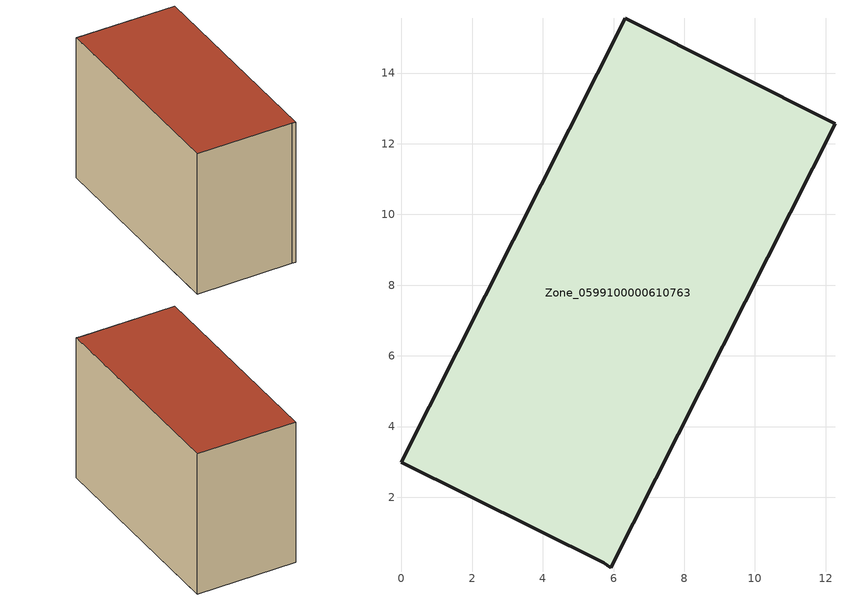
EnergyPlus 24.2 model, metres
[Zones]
Zone_0599100000610763
 floor ground (C_G): 5.92,0 5.72,0.15 0,2.99 6.32,15.55 12.26,12.57 z3.18
 wall outside (C_F): 5.72,0.15 5.92,0 12.26,12.57 6.32,15.55 0,2.99 5.72,0.15 z3.18:12.98
 roof outside (C_R): 0,2.99 5.72,0.15 5.92,0 12.26,12.57 6.32,15.55 z12.98
[BUILDING]
Pand.0599100000610763: North Axis=0; Terrain=City; Loads Convergence Tolerance Value=0.04; Temperature Convergence Tolerance Value=0.4; Solar Distribution=FullExterior; Maximum Number of Warmup Days=25; Minimum Number of Warmup Days=1
[Site:Location]
Rotterdam.The.Hague.AP_ZH_NLD Design_Conditions: Latitude=51.96; Longitude=4.45; Time Zone=1; Elevation=-4.5
[SITE:GROUNDTEMPERATURE:BUILDINGSURFACE]
18, 18, 18, 18, 18, 18, 18, 18, 18, 18, 18, 18
[MATERIAL] Thermal Absorptance=0.9; Solar Absorptance=0.7; Visible Absorptance=0.7
Name | Roughness | Thickness | Conductivity | Density | Specific Heat
G.TI.1946-1964 | MediumSmooth | 0.15 | 1 | 540 | 1210
F.TI.1946-1964 | Rough | 0.3 | 0.857143 | 1920 | 840
R.TI.1946-1964 | MediumRough | 0.2 | 0.277778 | 1500 | 1000
[CONSTRUCTION]
C_G: G.TI.1946-1964
C_F: F.TI.1946-1964
C_R: R.TI.1946-1964
[ZONE]
Zone_0599100000610763: Type=1; Multiplier=1; Ceiling Height=Autocalculate; Volume=Autocalculate; Floor Area=autocalculate; Part of Total Floor Area=Yes
[ZONEINFILTRATION:DESIGNFLOWRATE]
Infil_Zone_0599100000610763: Zone or ZoneList or Space or SpaceList=Zone_0599100000610763; Schedule=AlwaysOn; Design Flow Rate Calculation Method=Flow/Area; Flow Rate per Floor Area=0.003; Constant Term Coefficient=1; Temperature Term Coefficient=0; Velocity Term Coefficient=0; Velocity Squared Term Coefficient=0
[HVACTEMPLATE:ZONE:IDEALLOADSAIRSYSTEM]
Zone_0599100000610763: Maximum Heating Supply Air Temperature=50; Minimum Cooling Supply Air Temperature=13; Maximum Heating Supply Air Humidity Ratio=0.0156; Minimum Cooling Supply Air Humidity Ratio=0.0077; Heating Limit=NoLimit; Cooling Limit=NoLimit; Dehumidification Control Type=ConstantSensibleHeatRatio; Cooling Sensible Heat Ratio=0.7; Dehumidification Setpoint=60; Humidification Control Type=None; Humidification Setpoint=30; Outdoor Air Method=None; Outdoor Air Flow Rate per Person=0.00944; Outdoor Air Flow Rate per Zone Floor Area=0; Outdoor Air Flow Rate per Zone=0; Demand Controlled Ventilation Type=None; Outdoor Air Economizer Type=NoEconomizer; Heat Recovery Type=None; Sensible Heat Recovery Effectiveness=0.7; Latent Heat Recovery Effectiveness=0.65
[ZONECONTROL:THERMOSTAT]
ThermostatControl_Zone_0599100000610763: Zone or ZoneList=Zone_0599100000610763; Control Type Schedule=DualSetpointControlType; Control 1=Thermostat_Zone_0599100000610763; Temperature Difference Between Cutout And Setpoint=0
[THERMOSTATSETPOINT:DUALSETPOINT]
Thermostat_Zone_0599100000610763: Heating Setpoint Temperature Schedule=HeatingSetpoint_Zone_0599100000610763; Cooling Setpoint Temperature Schedule=CoolingSetpoint_Zone_0599100000610763
[SCHEDULE:COMPACT]
HeatingSetpoint_Zone_0599100000610763: Through: 12/31, For: AllDays, Until: 24:00, 21
CoolingSetpoint_Zone_0599100000610763: Through: 12/31, For: AllDays, Until: 24:00, 24
DualSetpointControlType: Through: 12/31, For: AllDays, Until: 24:00, 4
AlwaysOn: Through: 12/31, For: AllDays, Until: 24:00, 1
